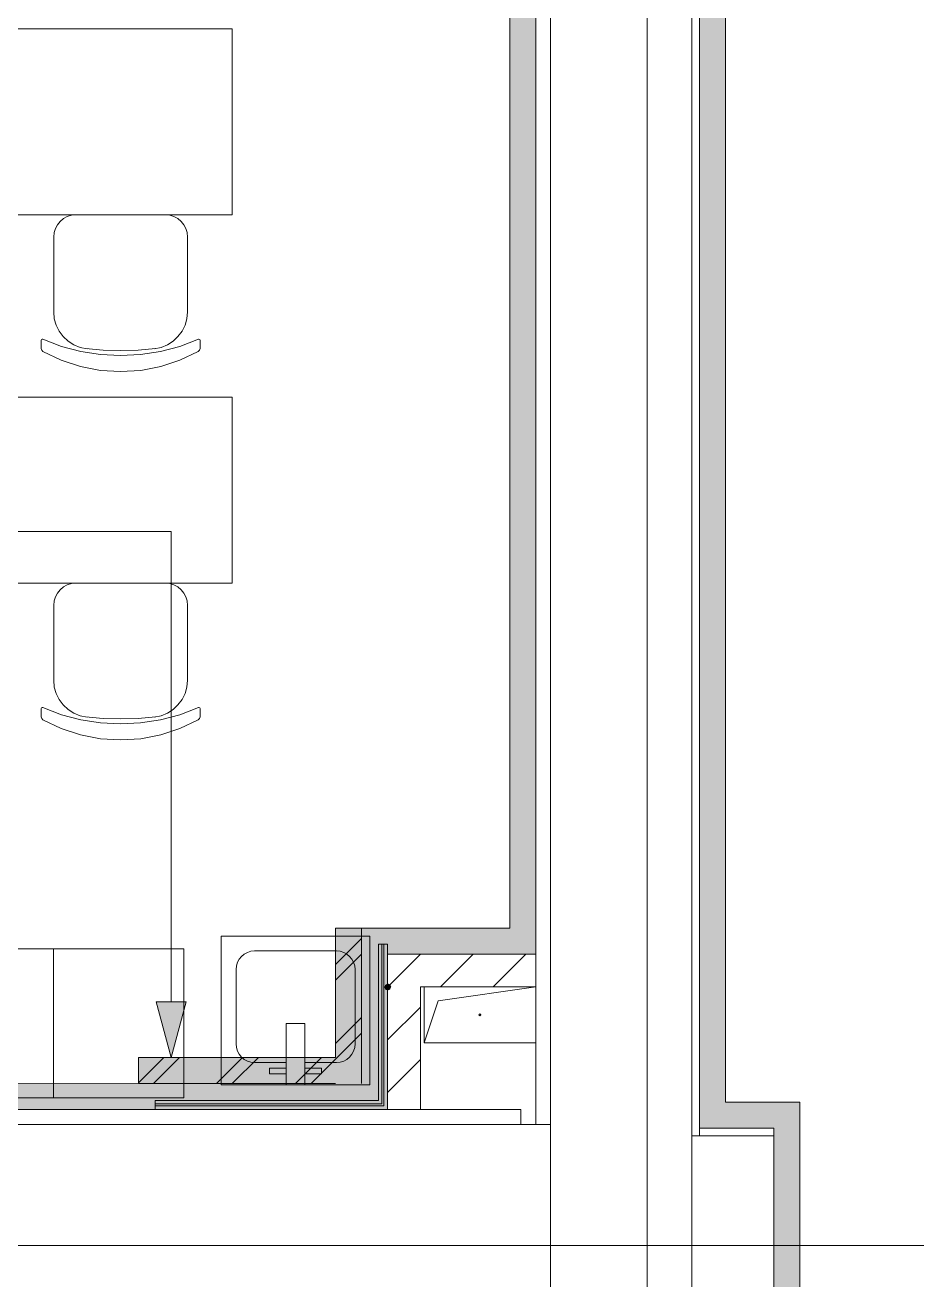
# Model space of a CAD drawing. Header units: millimetres. Extents: x 0 to 1189, y 0 to 841.
# Drawn here: x 286.95 to 310.92, y 489.45 to 523.17 of the extents above; entities that cross this region are included whole.
import ezdxf

# ---------------------------------------------------------------- set-up
doc = ezdxf.new("R2010")
doc.units = ezdxf.units.MM

msp = doc.modelspace()

# ---------------------------------------------------------------- hatches: boundary and pattern name
at = {"true_color": 0xf1d696}
h = msp.add_hatch(color=41, dxfattribs=at)
h.dxf.hatch_style = 2
h.paths.add_polyline_path([(305.776467, 494.223526), (305.076466, 494.223526), (305.076466, 651.486766), (305.776467, 651.479766)])
h = msp.add_hatch(color=41, dxfattribs=at)
h.dxf.hatch_style = 2
h.paths.add_polyline_path([(299.976458, 574.194648), (300.676459, 574.194648), (300.676459, 498.903533), (299.976458, 498.903533)])
at = {"true_color": 0xfd8379}
h = msp.add_hatch(color=11, dxfattribs=at)
h.dxf.hatch_style = 2
h.paths.add_polyline_path([(295.296451, 498.903533), (295.996452, 498.903533), (295.996452, 494.723527), (295.296451, 494.723527)])
at = {"true_color": 0xf1d696}
h = msp.add_hatch(color=41, dxfattribs=at)
h.dxf.hatch_style = 2
h.paths.add_polyline_path([(295.996452, 498.903533), (296.696453, 498.903533), (296.696453, 498.203532)])
h = msp.add_hatch(color=41, dxfattribs=at)
h.dxf.hatch_style = 2
h.paths.add_polyline_path([(295.996452, 498.203532), (295.996452, 498.903533), (296.696453, 498.203532)])
h = msp.add_hatch(color=41, dxfattribs=at)
h.dxf.hatch_style = 2
h.paths.add_polyline_path([(299.976458, 498.903533), (299.976458, 498.203532), (296.696453, 498.203532), (296.696453, 498.903533)])
h = msp.add_hatch(color=41, dxfattribs=at)
h.dxf.hatch_style = 2
h.paths.add_polyline_path([(299.976458, 498.903533), (300.676459, 498.903533), (300.676459, 498.203532)])
h = msp.add_hatch(color=41, dxfattribs=at)
h.dxf.hatch_style = 2
h.paths.add_polyline_path([(299.976458, 498.203532), (299.976458, 498.903533), (300.676459, 498.203532)])
h = msp.add_hatch(color=41, dxfattribs=at)
h.dxf.hatch_style = 2
h.paths.add_polyline_path([(295.996452, 498.203532), (296.696453, 498.203532), (296.696453, 494.723527), (295.996452, 494.723527)])
at = {"true_color": 0x353535}
h = msp.add_hatch(color=250, dxfattribs=at)
h.dxf.hatch_style = 2
h.paths.add_polyline_path([(296.632814, 497.38017), (296.606562, 497.31653), (296.632814, 497.252891), (296.696453, 497.226639), (296.760093, 497.252891), (296.793344, 497.32353), (296.767093, 497.38717), (296.703453, 497.413422)])
at = {"true_color": 0x0077b0}
h = msp.add_hatch(color=144, dxfattribs=at)
h.dxf.hatch_style = 2
h.paths.add_polyline_path([(290.877444, 495.424528), (290.477444, 496.91753), (291.277445, 496.91753)])
at = {"true_color": 0xfd8379}
h = msp.add_hatch(color=11, dxfattribs=at)
h.dxf.hatch_style = 2
h.paths.add_polyline_path([(295.296451, 495.423528), (295.296451, 494.723527), (289.996443, 494.724527), (289.996443, 495.424528)])
at = {"true_color": 0xdcd214}
h = msp.add_hatch(color=52, dxfattribs=at)
h.dxf.hatch_style = 2
h.paths.add_polyline_path([(295.996452, 494.723527), (295.996452, 494.023525), (255.39839, 494.033525), (255.39839, 494.733527)])
h = msp.add_hatch(color=52, dxfattribs=at)
h.dxf.hatch_style = 2
h.paths.add_polyline_path([(295.996452, 494.723527), (296.696453, 494.723527), (296.696453, 494.023525)])
h = msp.add_hatch(color=52, dxfattribs=at)
h.dxf.hatch_style = 2
h.paths.add_polyline_path([(296.696453, 494.023525), (295.996452, 494.023525), (295.996452, 494.723527)])
at = {"true_color": 0xf1d696}
h = msp.add_hatch(color=41, dxfattribs=at)
h.dxf.hatch_style = 2
h.paths.add_polyline_path([(305.776467, 494.223526), (305.776467, 493.523525), (305.076466, 493.523525)])
h = msp.add_hatch(color=41, dxfattribs=at)
h.dxf.hatch_style = 2
h.paths.add_polyline_path([(305.076466, 494.223526), (305.776467, 494.223526), (305.076466, 493.523525)])
h = msp.add_hatch(color=41, dxfattribs=at)
h.dxf.hatch_style = 2
h.paths.add_polyline_path([(307.074469, 494.223526), (307.074469, 493.523525), (305.776467, 493.523525), (305.776467, 494.223526)])
h = msp.add_hatch(color=41, dxfattribs=at)
h.dxf.hatch_style = 2
h.paths.add_polyline_path([(307.074469, 493.523525), (307.77447, 494.223526), (307.77447, 493.523525)])
h = msp.add_hatch(color=41, dxfattribs=at)
h.dxf.hatch_style = 2
h.paths.add_polyline_path([(307.074469, 494.223526), (307.77447, 494.223526), (307.074469, 493.523525)])
h = msp.add_hatch(color=41, dxfattribs=at)
h.dxf.hatch_style = 2
h.paths.add_polyline_path([(307.77447, 488.023516), (307.074469, 488.023516), (307.074469, 493.523525), (307.77447, 493.523525)])

# ---------------------------------------------------------------- linework, layer by layer
at = {"color": 7, "lineweight": 0}
for points in [[(303.672464, 251.095154), (303.672464, 721.485873)], [(305.076466, 651.486766), (305.076466, 493.523525)], [(305.776467, 494.223526), (305.776467, 651.479766)], [(299.976458, 574.194648), (299.976458, 498.903533)], [(300.676459, 498.903533), (300.676459, 574.194648)], [(300.676459, 552.091614), (300.676459, 493.623525)], [(301.07646, 521.673568), (301.07646, 552.091614)], [(304.876466, 552.091614), (304.876466, 493.323524)], [(305.076466, 493.323524), (305.076466, 552.091614)], [(301.07646, 493.623525), (301.07646, 521.673568)], [(295.296451, 498.903533), (295.296451, 495.423528)], [(295.996452, 498.903533), (295.296451, 498.903533)], [(295.996452, 494.723527), (295.996452, 498.903533)], [(295.996452, 498.903533), (296.696453, 498.903533)], [(295.996452, 498.903533), (295.996452, 494.723527)], [(299.976458, 498.903533), (296.696453, 498.903533)], [(300.676459, 498.203532), (300.676459, 498.903533)], [(292.221446, 498.690533), (292.221446, 494.690526)], [(296.221453, 498.690533), (292.221446, 498.690533)], [(292.221446, 498.690533), (296.221453, 498.690533)], [(292.221446, 494.690526), (292.221446, 498.690533)], [(295.296451, 497.923531), (295.996452, 498.623532)], [(296.221453, 494.690526), (296.221453, 498.690533)], [(296.221453, 498.690533), (296.221453, 494.690526)], [(292.621447, 497.790531), (292.631611, 497.891545), (292.66076, 497.985516), (292.706877, 498.070463), (292.767947, 498.144407), (292.841955, 498.205366), (292.926885, 498.25136), (293.020721, 498.280409), (293.121448, 498.290532)], [(293.121448, 498.290532), (295.321451, 498.290532)], [(295.296451, 497.499531), (295.996452, 498.199532)], [(295.321451, 498.290532), (295.422465, 498.280409), (295.516436, 498.25136), (295.601383, 498.205366), (295.675327, 498.144407), (295.736286, 498.070463), (295.78228, 497.985516), (295.811329, 497.891545), (295.821452, 497.790531)], [(296.696453, 498.473532), (296.446453, 498.473532)], [(296.446453, 498.473532), (296.446453, 494.273526)], [(296.536453, 498.473532), (296.536453, 494.183526)], [(296.596453, 498.473532), (296.596453, 494.123526)], [(296.696453, 498.473532), (296.696453, 494.023525)], [(300.676459, 498.203532), (296.696453, 498.203532)], [(296.696453, 494.723527), (296.696453, 498.203532)], [(296.696453, 498.203532), (300.676459, 498.203532)], [(292.621447, 495.790528), (292.621447, 497.790531)], [(295.821452, 497.790531), (295.821452, 495.790528)], [(297.576455, 494.023525), (297.576455, 497.32353)], [(297.576455, 497.32353), (300.676459, 497.32353)], [(297.676455, 497.32353), (297.676455, 495.823528)], [(297.676455, 497.32353), (297.676455, 495.823528)], [(300.676459, 497.32353), (298.051455, 496.94853)], [(298.051455, 496.94853), (297.676455, 495.823528)], [(295.296451, 495.802528), (295.996452, 496.502529)], [(299.176457, 496.548529), (299.151457, 496.573529), (299.176457, 496.598529)], [(299.176457, 496.548529), (299.151457, 496.573529), (299.155457, 496.585529)], [(299.176457, 496.598529), (299.201457, 496.573529), (299.176457, 496.548529)], [(299.200457, 496.579529), (299.176457, 496.548529)], [(293.971449, 496.341529), (293.971449, 494.690526)], [(294.47145, 496.341529), (293.971449, 496.341529)], [(294.47145, 494.690526), (294.47145, 496.341529)], [(293.121448, 495.290527), (293.020721, 495.300691), (292.926885, 495.32984), (292.841955, 495.375957), (292.767947, 495.437028), (292.706877, 495.511036), (292.66076, 495.595965), (292.631611, 495.689801), (292.621447, 495.790528)], [(295.296451, 495.378528), (295.996452, 496.078529)], [(295.821452, 495.790528), (295.811329, 495.689801), (295.78228, 495.595965), (295.736286, 495.511036), (295.675327, 495.437028), (295.601383, 495.375957), (295.516436, 495.32984), (295.422465, 495.300691), (295.321451, 495.290527)], [(297.676455, 495.823528), (300.676459, 495.823528)], [(297.676455, 495.823528), (300.676459, 495.823528)], [(289.996443, 494.745527), (290.676444, 495.424528)], [(295.296451, 495.423528), (289.996443, 495.424528)], [(289.996443, 495.424528), (289.996443, 494.724527)], [(290.400444, 494.724527), (291.100445, 495.424528)], [(292.097446, 494.724527), (292.796447, 495.424528)], [(292.521447, 494.724527), (293.221448, 495.424528)], [(293.971449, 495.290527), (293.121448, 495.290527)], [(293.521448, 495.140527), (293.521448, 494.990527)], [(293.971449, 495.140527), (293.521448, 495.140527)], [(294.217449, 494.723527), (294.917451, 495.423528)], [(295.321451, 495.290527), (294.47145, 495.290527)], [(294.47145, 495.140527), (294.921451, 495.140527)], [(294.64145, 494.723527), (295.296451, 495.378528)], [(294.921451, 495.140527), (294.921451, 494.990527)], [(293.521448, 494.990527), (293.971449, 494.990527)], [(294.921451, 494.990527), (294.47145, 494.990527)], [(295.296451, 494.723527), (255.39839, 494.733527)], [(289.996443, 494.724527), (295.296451, 494.723527)], [(292.221446, 494.690526), (296.221453, 494.690526)], [(296.221453, 494.690526), (292.221446, 494.690526)], [(296.696453, 494.023525), (296.696453, 494.723527)], [(296.446453, 494.273526), (290.446444, 494.273526)], [(290.446444, 494.273526), (290.446444, 494.023525)], [(296.536453, 494.183526), (290.446444, 494.183526)], [(296.596453, 494.123526), (290.446444, 494.123526)], [(307.77447, 494.223526), (305.776467, 494.223526)], [(307.77447, 494.223526), (307.77447, 493.523525)], [(300.276459, 494.023525), (239.514366, 494.023525)], [(255.39839, 494.033525), (296.696453, 494.023525)], [(300.276459, 493.623525), (300.276459, 494.023525)], [(301.07646, 493.623525), (240.279367, 493.623525)], [(301.07646, 488.523517), (301.07646, 493.623525)], [(307.074469, 493.523525), (305.076466, 493.523525)], [(305.076466, 493.523525), (305.076466, 493.323524)], [(305.076466, 493.523525), (305.776467, 493.523525)], [(305.776467, 493.523525), (307.074469, 493.523525)], [(307.074469, 493.323524), (307.074469, 493.523525)], [(307.074469, 493.523525), (307.074469, 488.023516)], [(307.77447, 487.323515), (307.77447, 493.523525)], [(307.074469, 493.323524), (304.876466, 493.323524)], [(304.876466, 493.323524), (304.876466, 488.223517)], [(307.074469, 488.223517), (307.074469, 493.323524)], [(198.085303, 490.37152), (863.72632, 490.37152)]]:
    msp.add_lwpolyline(points, dxfattribs=at)
at = {"color": 253, "lineweight": 0, "true_color": 0x999999}
for points in [[(286.518438, 523.07457), (292.518447, 523.07457)], [(292.518447, 523.07457), (292.518447, 518.074562)], [(292.518447, 518.074562), (286.518438, 518.074562)], [(287.71944, 517.474561), (287.731645, 517.595663), (287.766643, 517.708374), (287.822008, 517.810304), (287.895315, 517.899062), (287.984137, 517.972257), (288.08605, 518.0275), (288.198626, 518.062398), (288.31944, 518.074562)], [(287.71944, 517.474561), (287.731645, 517.595663), (287.766643, 517.708374), (287.822008, 517.810304), (287.895315, 517.899062), (287.984137, 517.972257), (288.08605, 518.0275), (288.198626, 518.062398), (288.31944, 518.074562)], [(288.31844, 518.074562), (290.719444, 518.074562)], [(288.31844, 518.074562), (290.719444, 518.074562)], [(290.719444, 518.074562), (290.840259, 518.062398), (290.952835, 518.0275), (291.054747, 517.972257), (291.14357, 517.899062), (291.216877, 517.810304), (291.272242, 517.708374), (291.30724, 517.595663), (291.319445, 517.474561)], [(290.719444, 518.074562), (290.840259, 518.062398), (290.952835, 518.0275), (291.054747, 517.972257), (291.14357, 517.899062), (291.216877, 517.810304), (291.272242, 517.708374), (291.30724, 517.595663), (291.319445, 517.474561)], [(287.71944, 517.474561), (287.71944, 515.471558)], [(287.71944, 517.474561), (287.71944, 515.471558)], [(291.319445, 517.474561), (291.319445, 515.471558)], [(291.319445, 517.474561), (291.319445, 515.471558)], [(288.619441, 514.476557), (288.434056, 514.513199), (288.263237, 514.581822), (288.110114, 514.678969), (287.977815, 514.801182), (287.869469, 514.945005), (287.788205, 515.10698), (287.737152, 515.28365), (287.71944, 515.471558)], [(288.619441, 514.476557), (288.434056, 514.513199), (288.263237, 514.581822), (288.110114, 514.678969), (287.977815, 514.801182), (287.869469, 514.945005), (287.788205, 515.10698), (287.737152, 515.28365), (287.71944, 515.471558)], [(291.319445, 515.471558), (291.301732, 515.28365), (291.250679, 515.10698), (291.169416, 514.945005), (291.06107, 514.801182), (290.928771, 514.678969), (290.775647, 514.581822), (290.604829, 514.513199), (290.419444, 514.476557)], [(291.319445, 515.471558), (291.301732, 515.28365), (291.250679, 515.10698), (291.169416, 514.945005), (291.06107, 514.801182), (290.928771, 514.678969), (290.775647, 514.581822), (290.604829, 514.513199), (290.419444, 514.476557)], [(287.384439, 514.701557), (287.393064, 514.722932), (287.414439, 514.731557), (287.427439, 514.728557)], [(287.384439, 514.701557), (287.393064, 514.722932), (287.414439, 514.731557), (287.427439, 514.728557)], [(287.384439, 514.484557), (287.384439, 514.701557)], [(287.384439, 514.484557), (287.384439, 514.701557)], [(291.611446, 514.728557), (291.107382, 514.538041), (290.587944, 514.400682), (290.057256, 514.31751), (289.519442, 514.289556), (288.981629, 514.31751), (288.450941, 514.400682), (287.931502, 514.538041), (287.427439, 514.728557)], [(291.611446, 514.728557), (291.107382, 514.538041), (290.587944, 514.400682), (290.057256, 514.31751), (289.519442, 514.289556), (288.981629, 514.31751), (288.450941, 514.400682), (287.931502, 514.538041), (287.427439, 514.728557)], [(291.611446, 514.728557), (291.624446, 514.731557), (291.645821, 514.722932), (291.654446, 514.701557)], [(291.611446, 514.728557), (291.624446, 514.731557), (291.645821, 514.722932), (291.654446, 514.701557)], [(291.654446, 514.484557), (291.654446, 514.701557)], [(291.654446, 514.484557), (291.654446, 514.701557)], [(287.431439, 514.400557), (287.397064, 514.436557), (287.384439, 514.484557)], [(287.431439, 514.400557), (287.397064, 514.436557), (287.384439, 514.484557)], [(291.607446, 514.400557), (291.114414, 514.166259), (290.597944, 513.996931), (290.064224, 513.894165), (289.519442, 513.859556), (288.97466, 513.894165), (288.440941, 513.996931), (287.924471, 514.166259), (287.431439, 514.400557)], [(291.607446, 514.400557), (291.114414, 514.166259), (290.597944, 513.996931), (290.064224, 513.894165), (289.519442, 513.859556), (288.97466, 513.894165), (288.440941, 513.996931), (287.924471, 514.166259), (287.431439, 514.400557)], [(290.460444, 514.481557), (289.991068, 514.440182), (289.519442, 514.426557), (289.047817, 514.440182), (288.578441, 514.481557)], [(290.460444, 514.481557), (289.991068, 514.440182), (289.519442, 514.426557), (289.047817, 514.440182), (288.578441, 514.481557)], [(291.654446, 514.484557), (291.641821, 514.436557), (291.607446, 514.400557)], [(291.654446, 514.484557), (291.641821, 514.436557), (291.607446, 514.400557)], [(286.518438, 513.174555), (292.518447, 513.174555)], [(292.518447, 513.174555), (292.518447, 508.174547)], [(292.518447, 508.174547), (286.518438, 508.174547)], [(287.71944, 507.574546), (287.731645, 507.695648), (287.766643, 507.808359), (287.822008, 507.910289), (287.895315, 507.999047), (287.984137, 508.072242), (288.08605, 508.127484), (288.198626, 508.162383), (288.31944, 508.174547)], [(287.71944, 507.574546), (287.731645, 507.695648), (287.766643, 507.808359), (287.822008, 507.910289), (287.895315, 507.999047), (287.984137, 508.072242), (288.08605, 508.127484), (288.198626, 508.162383), (288.31944, 508.174547)], [(288.31844, 508.174547), (290.719444, 508.174547)], [(288.31844, 508.174547), (290.719444, 508.174547)], [(290.719444, 508.174547), (290.840259, 508.162383), (290.952835, 508.127484), (291.054747, 508.072242), (291.14357, 507.999047), (291.216877, 507.910289), (291.272242, 507.808359), (291.30724, 507.695648), (291.319445, 507.574546)], [(290.719444, 508.174547), (290.840259, 508.162383), (290.952835, 508.127484), (291.054747, 508.072242), (291.14357, 507.999047), (291.216877, 507.910289), (291.272242, 507.808359), (291.30724, 507.695648), (291.319445, 507.574546)], [(287.71944, 507.574546), (287.71944, 505.571543)], [(287.71944, 507.574546), (287.71944, 505.571543)], [(291.319445, 507.574546), (291.319445, 505.571543)], [(291.319445, 507.574546), (291.319445, 505.571543)], [(288.619441, 504.576542), (288.434056, 504.613184), (288.263237, 504.681807), (288.110114, 504.778954), (287.977815, 504.901167), (287.869469, 505.04499), (287.788205, 505.206964), (287.737152, 505.383635), (287.71944, 505.571543)], [(288.619441, 504.576542), (288.434056, 504.613184), (288.263237, 504.681807), (288.110114, 504.778954), (287.977815, 504.901167), (287.869469, 505.04499), (287.788205, 505.206964), (287.737152, 505.383635), (287.71944, 505.571543)], [(291.319445, 505.571543), (291.301732, 505.383635), (291.250679, 505.206964), (291.169416, 505.04499), (291.06107, 504.901167), (290.928771, 504.778954), (290.775647, 504.681807), (290.604829, 504.613184), (290.419444, 504.576542)], [(291.319445, 505.571543), (291.301732, 505.383635), (291.250679, 505.206964), (291.169416, 505.04499), (291.06107, 504.901167), (290.928771, 504.778954), (290.775647, 504.681807), (290.604829, 504.613184), (290.419444, 504.576542)], [(287.384439, 504.801542), (287.393064, 504.822917), (287.414439, 504.831542), (287.427439, 504.828542)], [(287.384439, 504.801542), (287.393064, 504.822917), (287.414439, 504.831542), (287.427439, 504.828542)], [(287.384439, 504.584542), (287.384439, 504.801542)], [(287.384439, 504.584542), (287.384439, 504.801542)], [(287.431439, 504.500541), (287.397064, 504.536542), (287.384439, 504.584542)], [(287.431439, 504.500541), (287.397064, 504.536542), (287.384439, 504.584542)], [(291.611446, 504.828542), (291.107382, 504.638026), (290.587944, 504.500666), (290.057256, 504.417494), (289.519442, 504.389541), (288.981629, 504.417494), (288.450941, 504.500666), (287.931502, 504.638026), (287.427439, 504.828542)], [(291.611446, 504.828542), (291.107382, 504.638026), (290.587944, 504.500666), (290.057256, 504.417494), (289.519442, 504.389541), (288.981629, 504.417494), (288.450941, 504.500666), (287.931502, 504.638026), (287.427439, 504.828542)], [(290.460444, 504.581542), (289.991068, 504.540167), (289.519442, 504.526541), (289.047817, 504.540167), (288.578441, 504.581542)], [(290.460444, 504.581542), (289.991068, 504.540167), (289.519442, 504.526541), (289.047817, 504.540167), (288.578441, 504.581542)], [(291.654446, 504.584542), (291.641821, 504.536542), (291.607446, 504.500541)], [(291.654446, 504.584542), (291.641821, 504.536542), (291.607446, 504.500541)], [(291.611446, 504.828542), (291.624446, 504.831542), (291.645821, 504.822917), (291.654446, 504.801542)], [(291.611446, 504.828542), (291.624446, 504.831542), (291.645821, 504.822917), (291.654446, 504.801542)], [(291.654446, 504.584542), (291.654446, 504.801542)], [(291.654446, 504.584542), (291.654446, 504.801542)], [(291.607446, 504.500541), (291.114414, 504.266244), (290.597944, 504.096916), (290.064224, 503.99415), (289.519442, 503.959541), (288.97466, 503.99415), (288.440941, 504.096916), (287.924471, 504.266244), (287.431439, 504.500541)], [(291.607446, 504.500541), (291.114414, 504.266244), (290.597944, 504.096916), (290.064224, 503.99415), (289.519442, 503.959541), (288.97466, 503.99415), (288.440941, 504.096916), (287.924471, 504.266244), (287.431439, 504.500541)], [(287.71844, 498.343532), (284.218434, 498.343532)], [(291.218445, 498.343532), (287.71844, 498.343532)], [(287.71844, 498.343532), (287.71844, 494.343526)], [(287.71844, 494.343526), (287.71844, 498.343532)], [(291.218445, 494.343526), (291.218445, 498.343532)], [(284.218434, 494.343526), (287.71844, 494.343526)], [(287.71844, 494.343526), (291.218445, 494.343526)]]:
    msp.add_lwpolyline(points, dxfattribs=at)
at = {"color": 144, "lineweight": 0, "true_color": 0x0077b0}
for points in [[(290.877444, 509.566549), (280.877429, 509.566549)], [(290.877444, 496.91753), (290.877444, 509.566549)], [(290.477444, 496.91753), (291.277445, 496.91753)], [(290.877444, 495.424528), (290.477444, 496.91753)], [(290.877444, 495.424528), (291.277445, 496.91753)]]:
    msp.add_lwpolyline(points, dxfattribs=at)
at = {"color": 250, "lineweight": 0, "true_color": 0x353535}
for points in [[(296.703453, 497.32353), (297.583455, 498.203532)], [(298.117455, 497.32353), (298.997457, 498.203532)], [(299.531458, 497.32353), (300.411459, 498.203532)], [(296.696453, 495.902528), (297.576455, 496.78253)], [(296.696453, 494.488526), (297.576455, 495.368528)]]:
    msp.add_lwpolyline(points, dxfattribs=at)

doc.saveas('drawing.dxf')
